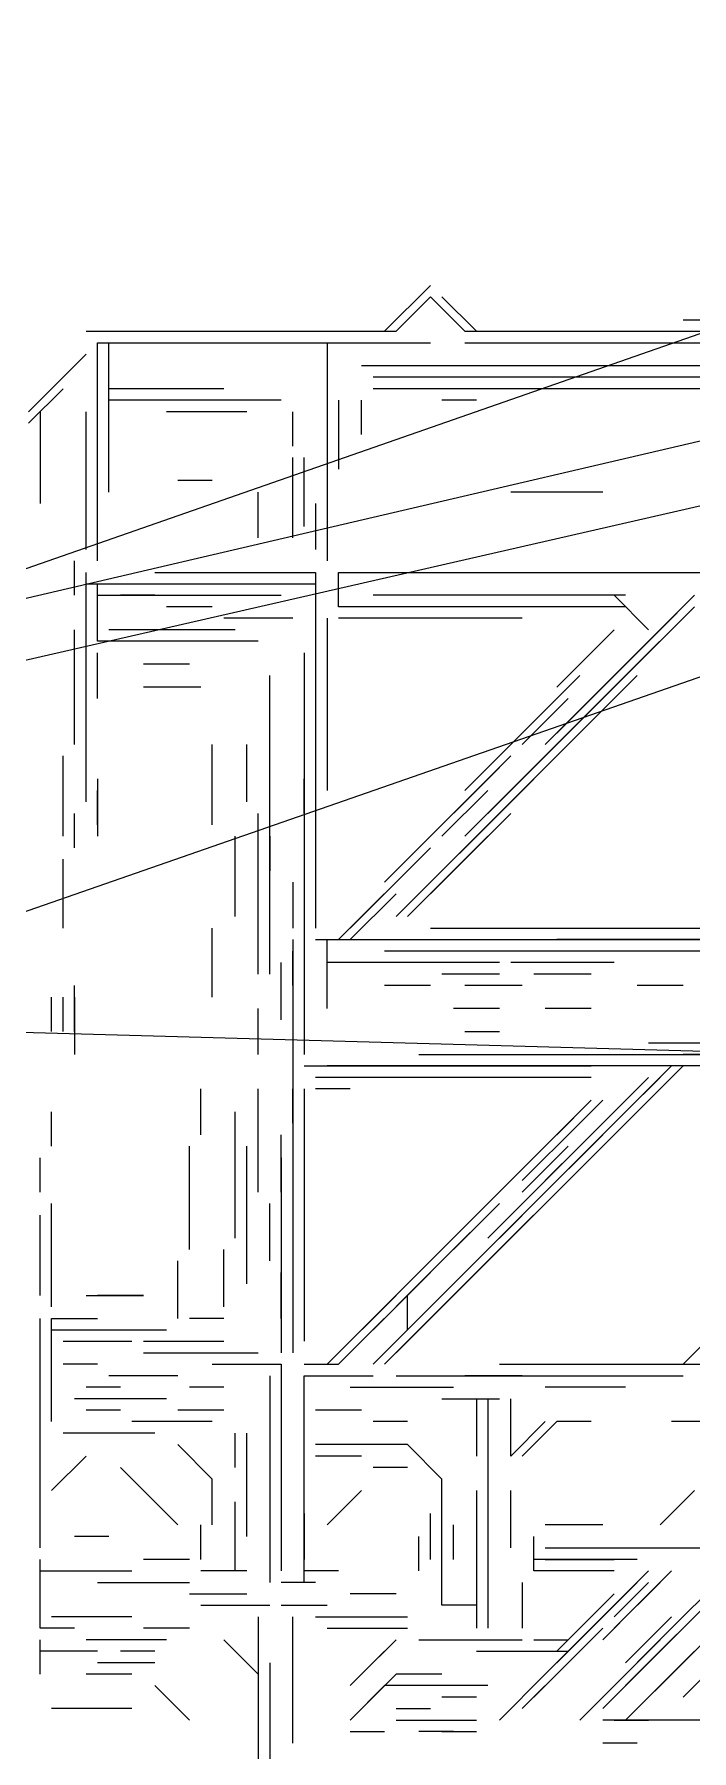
# Model space of a CAD drawing. Extents: x 34 to 168, y 38 to 138.
# Drawn here: x 72.88 to 82.43, y 110.08 to 135 of the extents above; entities that cross this region are included whole.
import ezdxf

# ---------------------------------------------------------------- set-up
doc = ezdxf.new("R2010")
doc.units = 0
doc.layers.add('STRUCTURE', color=1, linetype='CONTINUOUS')

msp = doc.modelspace()

# ---------------------------------------------------------------- linework, layer by layer
for p, q in [((77.967, 130.687), (78.6337, 131.3536)), ((77.967, 130.687), (78.6337, 131.3536)), ((78.1337, 130.687), (78.6337, 131.187)), ((78.6337, 131.187), (79.1337, 130.687)), ((78.8003, 131.187), (79.3003, 130.687)), ((82.3003, 130.8536), (85.1337, 130.8536)), ((73.6337, 130.687), (77.967, 130.687)), ((73.8003, 130.687), (78.1337, 130.687)), ((73.8003, 130.687), (77.967, 130.687)), ((73.967, 130.687), (76.6337, 130.687)), ((77.467, 130.687), (78.1337, 130.687)), ((79.1337, 130.687), (85.1337, 130.687)), ((79.3003, 130.687), (85.1337, 130.687)), ((79.3003, 130.687), (85.1337, 130.687)), ((79.467, 130.687), (82.1337, 130.687)), ((72.8003, 129.5203), (73.6337, 130.3536)), ((73.8003, 130.5203), (78.1337, 130.5203)), ((73.8003, 127.3536), (73.8003, 130.5203)), ((73.8003, 130.5203), (77.967, 130.5203)), ((73.8003, 129.687), (73.8003, 130.5203)), ((73.8003, 130.5203), (78.1337, 130.5203)), ((73.8003, 130.5203), (78.1337, 130.5203)), ((73.8003, 130.5203), (78.1337, 130.5203)), ((73.8003, 130.5203), (78.1337, 130.5203)), ((73.967, 130.5203), (77.1337, 130.5203)), ((73.967, 129.687), (73.967, 130.5203)), ((73.967, 130.5203), (78.6337, 130.5203)), ((73.967, 129.687), (73.967, 130.5203)), ((73.967, 130.5203), (78.3003, 130.5203)), ((73.967, 129.687), (73.967, 130.5203)), ((73.967, 130.5203), (78.6337, 130.5203)), ((73.967, 129.8536), (73.967, 130.3536)), ((73.967, 129.5203), (73.967, 130.3536)), ((73.967, 129.687), (73.967, 130.3536)), ((73.967, 129.5203), (73.967, 130.3536)), ((76.467, 130.5203), (77.1337, 130.5203)), ((77.1337, 130.5203), (77.1337, 128.8536)), ((77.1337, 130.3536), (77.1337, 128.3536)), ((77.1337, 130.3536), (77.1337, 128.3536)), ((77.467, 130.5203), (78.6337, 130.5203)), ((79.1337, 130.5203), (85.8003, 130.5203)), ((79.1337, 130.5203), (85.8003, 130.5203)), ((79.1337, 130.5203), (85.6337, 130.5203)), ((79.1337, 130.5203), (85.6337, 130.5203)), ((79.1337, 130.5203), (85.8003, 130.5203)), ((79.3003, 130.5203), (85.1337, 130.5203)), ((79.3003, 130.5203), (84.6337, 130.5203)), ((79.3003, 130.5203), (85.1337, 130.5203)), ((79.3003, 130.5203), (84.967, 130.5203)), ((79.3003, 130.5203), (84.967, 130.5203)), ((72.8003, 129.5203), (73.467, 130.187)), ((77.1337, 130.187), (77.1337, 127.8536)), ((86.967, 130.187), (77.6337, 130.187)), ((86.6337, 130.187), (77.967, 130.187)), ((86.6337, 130.187), (77.967, 130.187)), ((86.3003, 130.187), (80.467, 130.187)), ((84.6337, 130.0203), (77.8003, 130.0203)), ((86.967, 130.0203), (78.467, 130.0203)), ((80.3003, 130.0203), (78.467, 130.0203)), ((86.967, 130.0203), (78.467, 130.0203)), ((82.3003, 130.0203), (81.1337, 130.0203)), ((72.8003, 129.3536), (73.3003, 129.8536)), ((75.6337, 129.8536), (73.967, 129.8536)), ((75.8003, 129.687), (73.967, 129.687)), ((73.967, 129.0203), (73.967, 129.687)), ((76.467, 129.687), (74.6337, 129.687)), ((76.467, 129.687), (74.6337, 129.687)), ((76.467, 129.687), (75.8003, 129.687)), ((77.1337, 129.8536), (77.1337, 127.687)), ((77.1337, 129.687), (77.1337, 127.5203)), ((77.1337, 129.687), (77.1337, 127.5203)), ((77.3003, 129.687), (77.3003, 128.687)), ((77.6337, 129.187), (77.6337, 129.687)), ((80.967, 129.8536), (77.8003, 129.8536)), ((79.3003, 129.687), (78.8003, 129.687)), ((86.467, 129.8536), (79.967, 129.8536)), ((72.967, 129.5203), (72.967, 128.187)), ((73.6337, 127.5203), (73.6337, 129.5203)), ((73.967, 128.3536), (73.967, 129.5203)), ((75.967, 129.5203), (74.8003, 129.5203)), ((76.6337, 129.0203), (76.6337, 129.5203)), ((76.6337, 129.0203), (76.6337, 129.5203)), ((77.1337, 129.5203), (77.1337, 127.5203)), ((76.6337, 127.687), (76.6337, 128.8536)), ((76.8003, 127.8536), (76.8003, 128.8536)), ((76.8003, 127.8536), (76.8003, 128.8536)), ((75.467, 128.5203), (74.967, 128.5203)), ((77.1337, 128.5203), (77.1337, 127.3536)), ((73.8003, 127.5203), (73.8003, 128.187)), ((76.1337, 127.687), (76.1337, 128.3536)), ((76.967, 128.187), (76.967, 127.5203)), ((76.967, 128.187), (76.967, 127.5203)), ((81.1337, 128.3536), (79.8003, 128.3536)), ((73.467, 126.8536), (73.467, 127.3536)), ((73.6337, 123.8536), (73.6337, 127.187)), ((74.6337, 127.187), (76.1337, 127.187)), ((74.967, 127.187), (76.3003, 127.187)), ((75.3003, 127.187), (76.467, 127.187)), ((75.3003, 127.187), (76.467, 127.187)), ((75.6337, 127.187), (76.967, 127.187)), ((76.3003, 127.187), (76.967, 127.187)), ((76.967, 127.187), (76.967, 125.8536)), ((76.967, 127.187), (76.967, 125.687)), ((76.967, 127.187), (76.967, 125.8536)), ((77.3003, 127.187), (86.3003, 127.187)), ((77.3003, 126.687), (77.3003, 127.187)), ((77.3003, 127.187), (90.467, 127.187)), ((77.3003, 127.187), (90.3003, 127.187)), ((77.3003, 127.187), (86.3003, 127.187)), ((77.3003, 127.187), (86.1337, 127.187)), ((77.3003, 127.187), (85.6337, 127.187)), ((77.467, 127.187), (93.1337, 127.187)), ((77.467, 127.187), (93.1337, 127.187)), ((77.6337, 127.187), (81.467, 127.187)), ((78.1337, 127.187), (80.3003, 127.187)), ((80.8003, 127.187), (82.967, 127.187)), ((73.6337, 126.187), (73.6337, 127.0203)), ((73.6337, 127.0203), (75.1337, 127.0203)), ((73.6337, 126.187), (73.6337, 127.0203)), ((73.6337, 127.0203), (75.1337, 127.0203)), ((73.6337, 126.187), (73.6337, 127.0203)), ((73.6337, 127.0203), (74.8003, 127.0203)), ((73.6337, 125.3536), (73.6337, 127.0203)), ((73.8003, 127.0203), (76.967, 127.0203)), ((73.8003, 126.187), (73.8003, 127.0203)), ((73.8003, 127.0203), (76.467, 127.0203)), ((73.8003, 127.0203), (76.1337, 127.0203)), ((73.8003, 127.0203), (75.467, 127.0203)), ((73.8003, 126.187), (73.8003, 127.0203)), ((73.8003, 127.0203), (76.467, 127.0203)), ((76.967, 127.0203), (76.967, 126.187)), ((73.6337, 126.3536), (73.6337, 126.8536)), ((73.8003, 126.8536), (76.467, 126.8536)), ((73.8003, 126.187), (73.8003, 126.8536)), ((74.6337, 126.8536), (74.1337, 126.8536)), ((75.467, 126.687), (74.8003, 126.687)), ((78.967, 126.687), (77.3003, 126.687)), ((81.467, 126.687), (77.3003, 126.687)), ((81.3003, 126.687), (77.3003, 126.687)), ((78.3003, 126.687), (77.3003, 126.687)), ((78.6337, 126.687), (77.3003, 126.687)), ((78.967, 126.687), (77.3003, 126.687)), ((79.3003, 126.687), (77.3003, 126.687)), ((80.1337, 126.687), (77.3003, 126.687)), ((81.467, 126.8536), (77.8003, 126.8536)), ((81.467, 126.8536), (77.967, 126.8536)), ((81.467, 126.8536), (77.967, 126.8536)), ((81.3003, 126.687), (78.3003, 126.687)), ((81.467, 126.8536), (78.467, 126.8536)), ((81.467, 126.8536), (78.8003, 126.8536)), ((81.3003, 126.8536), (79.1337, 126.8536)), ((81.3003, 126.8536), (79.1337, 126.8536)), ((80.967, 126.8536), (79.467, 126.8536)), ((81.3003, 126.687), (79.467, 126.687)), ((82.467, 126.687), (80.6337, 124.8536)), ((81.1337, 126.687), (80.6337, 126.687)), ((82.467, 126.8536), (81.3003, 125.687)), ((81.8003, 126.3536), (81.3003, 126.8536)), ((82.467, 126.8536), (81.467, 125.8536)), ((82.467, 126.8536), (81.467, 125.8536)), ((82.467, 126.8536), (81.467, 125.8536)), ((82.467, 126.8536), (81.467, 125.8536)), ((82.467, 126.8536), (81.467, 125.8536)), ((82.467, 126.687), (81.467, 125.687)), ((82.467, 126.687), (81.6337, 125.8536)), ((82.467, 126.8536), (81.967, 126.3536)), ((82.467, 126.8536), (81.967, 126.3536)), ((82.467, 126.8536), (81.967, 126.3536)), ((76.6337, 126.5203), (75.6337, 126.5203)), ((77.1337, 126.5203), (77.1337, 125.687)), ((78.1337, 126.5203), (77.3003, 126.5203)), ((79.3003, 126.5203), (77.3003, 126.5203)), ((79.967, 126.5203), (77.3003, 126.5203)), ((73.467, 124.687), (73.467, 126.3536)), ((76.1337, 126.187), (73.8003, 126.187)), ((75.8003, 126.3536), (73.967, 126.3536)), ((74.967, 126.187), (74.1337, 126.187)), ((75.1337, 126.187), (74.1337, 126.187)), ((74.967, 126.187), (74.1337, 126.187)), ((76.1337, 126.187), (75.467, 126.187)), ((76.1337, 126.187), (75.467, 126.187)), ((76.967, 126.3536), (76.967, 124.5203)), ((76.967, 126.3536), (76.967, 125.187)), ((76.967, 126.3536), (76.967, 124.5203)), ((76.967, 126.3536), (76.967, 123.5203)), ((76.967, 126.3536), (76.967, 123.5203)), ((76.967, 126.187), (76.967, 122.8536)), ((77.1337, 126.3536), (77.1337, 124.8536)), ((77.1337, 126.3536), (77.1337, 124.5203)), ((77.1337, 126.3536), (77.1337, 124.0203)), ((80.467, 124.8536), (81.967, 126.3536)), ((80.467, 125.5203), (81.3003, 126.3536)), ((80.467, 124.8536), (81.967, 126.3536)), ((80.467, 124.8536), (81.967, 126.3536)), ((80.8003, 125.8536), (81.3003, 126.3536)), ((80.8003, 125.8536), (81.3003, 126.3536)), ((80.967, 125.3536), (81.967, 126.3536)), ((73.8003, 125.3536), (73.8003, 126.0203)), ((76.8003, 126.0203), (76.8003, 125.5203)), ((80.467, 124.8536), (81.6337, 126.0203)), ((75.1337, 125.8536), (74.467, 125.8536)), ((75.1337, 125.8536), (74.467, 125.8536)), ((76.3003, 125.0203), (76.3003, 125.687)), ((76.8003, 125.687), (76.8003, 125.0203)), ((76.8003, 125.687), (76.8003, 125.0203)), ((79.6337, 124.5203), (80.8003, 125.687)), ((79.8003, 124.687), (80.8003, 125.687)), ((80.3003, 124.687), (81.467, 125.8536)), ((81.467, 125.687), (80.3003, 124.5203)), ((81.6337, 125.687), (80.3003, 124.3536)), ((81.6337, 125.8536), (80.467, 124.687)), ((80.967, 125.3536), (81.467, 125.8536)), ((80.967, 125.3536), (81.467, 125.8536)), ((80.967, 125.3536), (81.467, 125.8536)), ((75.3003, 125.5203), (74.467, 125.5203)), ((76.8003, 125.5203), (76.8003, 123.687)), ((76.967, 125.5203), (76.967, 122.0203)), ((76.3003, 123.0203), (76.3003, 125.187)), ((76.3003, 123.0203), (76.3003, 125.187)), ((79.967, 124.687), (80.6337, 125.3536)), ((80.967, 125.3536), (80.467, 124.8536)), ((80.967, 125.3536), (80.467, 124.8536)), ((80.967, 125.3536), (80.467, 124.8536)), ((81.1337, 125.3536), (80.6337, 124.8536)), ((76.8003, 125.0203), (76.8003, 122.187)), ((75.467, 123.5203), (75.467, 124.687)), ((75.967, 123.8536), (75.967, 124.687)), ((76.3003, 124.187), (76.3003, 124.687)), ((76.967, 124.687), (76.967, 122.0203)), ((79.1337, 124.0203), (79.967, 124.8536)), ((79.467, 123.687), (80.467, 124.687)), ((80.467, 124.687), (79.6337, 123.8536)), ((79.6337, 123.8536), (80.467, 124.687)), ((80.6337, 124.687), (79.6337, 123.687)), ((80.6337, 124.687), (79.6337, 123.687)), ((80.467, 124.687), (79.6337, 123.8536)), ((80.467, 124.687), (79.6337, 123.8536)), ((79.6337, 123.8536), (80.467, 124.687)), ((80.467, 124.687), (79.6337, 123.8536)), ((79.6337, 123.8536), (80.467, 124.687)), ((79.6337, 123.8536), (80.467, 124.687)), ((80.6337, 124.8536), (80.1337, 124.3536)), ((73.3003, 123.3536), (73.3003, 124.5203)), ((78.6337, 123.3536), (79.8003, 124.5203)), ((79.1337, 123.3536), (80.3003, 124.5203)), ((80.467, 124.5203), (79.467, 123.5203)), ((79.6337, 123.8536), (80.3003, 124.5203)), ((80.3003, 124.5203), (79.8003, 124.0203)), ((80.3003, 124.5203), (79.8003, 124.0203)), ((73.8003, 124.187), (73.8003, 123.3536)), ((76.8003, 123.687), (76.8003, 124.187)), ((76.967, 124.3536), (76.967, 122.0203)), ((78.3003, 123.0203), (79.6337, 124.3536)), ((73.8003, 123.5203), (73.8003, 124.0203)), ((78.8003, 123.3536), (79.467, 124.0203)), ((73.467, 123.187), (73.467, 123.687)), ((76.1337, 122.0203), (76.1337, 123.687)), ((76.8003, 123.687), (76.8003, 120.187)), ((76.8003, 123.687), (76.8003, 120.187)), ((76.967, 123.8536), (76.967, 122.187)), ((77.967, 122.687), (79.1337, 123.8536)), ((79.6337, 123.687), (78.467, 122.5203)), ((78.467, 122.5203), (79.6337, 123.687)), ((79.6337, 123.687), (78.467, 122.5203)), ((78.467, 122.5203), (79.6337, 123.687)), ((78.467, 122.5203), (79.6337, 123.687)), ((79.6337, 123.687), (78.467, 122.5203)), ((79.8003, 123.687), (78.6337, 122.5203)), ((79.6337, 123.687), (78.6337, 122.687)), ((79.6337, 123.687), (78.967, 123.0203)), ((76.3003, 121.3536), (76.3003, 123.5203)), ((79.6337, 123.5203), (78.3003, 122.187)), ((79.6337, 123.5203), (78.467, 122.3536)), ((78.8003, 122.8536), (79.467, 123.5203)), ((75.8003, 122.187), (75.8003, 123.3536)), ((76.3003, 123.3536), (76.3003, 122.8536)), ((76.8003, 123.3536), (76.8003, 120.187)), ((76.8003, 123.3536), (76.8003, 121.8536)), ((77.3003, 121.8536), (78.6337, 123.187)), ((79.467, 123.3536), (78.3003, 122.187)), ((79.1337, 123.187), (78.467, 122.5203)), ((78.467, 122.5203), (79.1337, 123.187)), ((79.1337, 123.187), (78.467, 122.5203)), ((73.3003, 122.0203), (73.3003, 123.0203)), ((78.967, 123.0203), (78.467, 122.5203)), ((78.467, 122.5203), (78.967, 123.0203)), ((78.967, 123.0203), (78.467, 122.5203)), ((76.1337, 121.3536), (76.1337, 122.8536)), ((76.1337, 121.3536), (76.1337, 122.8536)), ((76.6337, 122.687), (76.6337, 122.0203)), ((76.8003, 122.687), (76.8003, 122.0203)), ((77.3003, 121.8536), (78.3003, 122.8536)), ((78.1337, 122.187), (78.6337, 122.687)), ((77.467, 121.8536), (78.1337, 122.5203)), ((77.467, 122.0203), (77.967, 122.5203)), ((75.467, 121.0203), (75.467, 122.0203)), ((78.6337, 122.0203), (83.3003, 122.0203)), ((78.6337, 122.0203), (83.3003, 122.0203)), ((78.8003, 122.0203), (83.467, 122.0203)), ((79.8003, 122.0203), (83.467, 122.0203)), ((80.8003, 122.0203), (83.6337, 122.0203)), ((81.467, 122.0203), (83.6337, 122.0203)), ((81.6337, 122.0203), (83.6337, 122.0203)), ((81.8003, 122.0203), (83.967, 122.0203)), ((81.8003, 122.0203), (83.967, 122.0203)), ((81.967, 122.0203), (83.967, 122.0203)), ((76.6337, 121.8536), (76.6337, 120.3536)), ((76.6337, 121.8536), (76.6337, 120.3536)), ((76.6337, 121.187), (76.6337, 121.687)), ((76.6337, 121.187), (76.6337, 121.687)), ((76.8003, 121.8536), (76.8003, 120.8536)), ((76.967, 121.8536), (77.467, 121.8536)), ((77.1337, 121.8536), (82.6337, 121.8536)), ((77.1337, 120.8536), (77.1337, 121.8536)), ((77.1337, 121.8536), (77.8003, 121.8536)), ((77.1337, 121.187), (77.1337, 121.8536)), ((77.1337, 121.8536), (77.967, 121.8536)), ((77.1337, 121.0203), (77.1337, 121.8536)), ((77.1337, 121.8536), (77.967, 121.8536)), ((77.1337, 121.0203), (77.1337, 121.8536)), ((77.1337, 121.8536), (77.8003, 121.8536)), ((77.1337, 120.8536), (77.1337, 121.8536)), ((77.1337, 121.8536), (77.8003, 121.8536)), ((77.1337, 120.8536), (77.1337, 121.8536)), ((77.1337, 121.8536), (77.8003, 121.8536)), ((77.1337, 121.8536), (77.6337, 121.8536)), ((77.1337, 121.187), (77.1337, 121.8536)), ((77.1337, 121.8536), (77.967, 121.8536)), ((80.3003, 121.687), (77.967, 121.687)), ((80.8003, 121.687), (78.1337, 121.687)), ((80.8003, 121.687), (78.1337, 121.687)), ((78.3003, 121.8536), (81.6337, 121.8536)), ((78.3003, 121.8536), (82.3003, 121.8536)), ((78.3003, 121.8536), (82.3003, 121.8536)), ((78.3003, 121.8536), (81.8003, 121.8536)), ((78.3003, 121.8536), (81.6337, 121.8536)), ((78.3003, 121.8536), (82.3003, 121.8536)), ((78.467, 121.8536), (80.6337, 121.8536)), ((78.467, 121.8536), (79.6337, 121.8536)), ((78.467, 121.8536), (81.467, 121.8536)), ((78.467, 121.8536), (81.3003, 121.8536)), ((83.1337, 121.687), (78.467, 121.687)), ((82.8003, 121.687), (79.8003, 121.687)), ((82.967, 121.8536), (80.467, 121.8536)), ((82.467, 121.8536), (81.467, 121.8536)), ((82.467, 121.8536), (81.467, 121.8536)), ((81.967, 121.687), (81.467, 121.687)), ((81.967, 121.687), (81.467, 121.687)), ((76.467, 120.687), (76.467, 121.5203)), ((77.8003, 121.5203), (77.1337, 121.5203)), ((78.3003, 121.5203), (77.8003, 121.5203)), ((79.6337, 121.5203), (77.8003, 121.5203)), ((78.6337, 121.5203), (77.967, 121.5203)), ((78.6337, 121.5203), (77.967, 121.5203)), ((81.3003, 121.5203), (79.8003, 121.5203)), ((81.3003, 121.5203), (79.8003, 121.5203)), ((73.467, 120.5203), (73.467, 121.187)), ((78.6337, 121.187), (77.967, 121.187)), ((79.6337, 121.3536), (78.8003, 121.3536)), ((79.6337, 121.3536), (78.8003, 121.3536)), ((79.967, 121.187), (79.1337, 121.187)), ((80.967, 121.3536), (80.1337, 121.3536)), ((82.3003, 121.187), (81.6337, 121.187)), ((73.1337, 120.5203), (73.1337, 121.0203)), ((73.3003, 120.5203), (73.3003, 121.0203)), ((73.467, 121.0203), (73.467, 120.187)), ((76.1337, 120.3536), (76.1337, 120.8536)), ((76.1337, 120.3536), (76.1337, 120.8536)), ((76.1337, 120.187), (76.1337, 120.687)), ((76.6337, 120.8536), (76.6337, 118.8536)), ((76.8003, 120.8536), (76.8003, 120.187)), ((79.6337, 120.8536), (78.967, 120.8536)), ((80.967, 120.8536), (80.3003, 120.8536)), ((79.1337, 120.5203), (79.6337, 120.5203)), ((78.467, 120.187), (81.3003, 120.187)), ((78.967, 120.187), (81.6337, 120.187)), ((79.967, 120.187), (81.8003, 120.187)), ((79.967, 120.187), (81.8003, 120.187)), ((80.6337, 120.187), (83.467, 120.187)), ((80.8003, 120.187), (83.6337, 120.187)), ((81.1337, 120.187), (83.967, 120.187)), ((81.1337, 120.187), (83.967, 120.187)), ((81.8003, 120.3536), (82.3003, 120.3536)), ((81.8003, 120.187), (85.1337, 120.187)), ((81.967, 120.3536), (86.467, 120.3536)), ((81.967, 120.3536), (86.467, 120.3536)), ((86.3003, 120.187), (82.3003, 120.187)), ((86.967, 120.187), (82.3003, 120.187)), ((86.6337, 120.187), (82.3003, 120.187)), ((86.6337, 120.187), (82.3003, 120.187)), ((87.1337, 120.187), (82.3003, 120.187)), ((86.967, 120.187), (82.3003, 120.187)), ((86.967, 120.187), (82.3003, 120.187)), ((86.6337, 120.187), (82.3003, 120.187)), ((76.8003, 120.0203), (79.967, 120.0203)), ((76.967, 120.0203), (79.8003, 120.0203)), ((76.967, 120.0203), (79.8003, 120.0203)), ((76.967, 120.0203), (78.8003, 120.0203)), ((77.1337, 120.0203), (80.8003, 120.0203)), ((80.967, 120.0203), (77.1337, 120.0203)), ((77.1337, 120.0203), (80.967, 120.0203)), ((77.1337, 120.0203), (80.6337, 120.0203)), ((80.967, 120.0203), (77.1337, 120.0203)), ((77.1337, 120.0203), (80.967, 120.0203)), ((80.8003, 120.0203), (77.3003, 120.0203)), ((81.6337, 120.0203), (77.3003, 120.0203)), ((81.467, 120.0203), (77.6337, 120.0203)), ((82.1337, 120.0203), (77.8003, 115.687)), ((82.3003, 120.0203), (77.967, 115.687)), ((81.3003, 120.0203), (78.1337, 120.0203)), ((81.3003, 120.0203), (78.1337, 120.0203)), ((81.3003, 120.0203), (78.3003, 120.0203)), ((81.3003, 120.0203), (78.467, 120.0203)), ((81.1337, 120.0203), (78.967, 120.0203)), ((82.1337, 120.0203), (81.3003, 120.0203)), ((82.1337, 120.0203), (81.3003, 119.187)), ((82.8003, 120.0203), (82.1337, 120.0203)), ((84.6337, 120.0203), (82.1337, 120.0203)), ((86.3003, 120.0203), (82.3003, 120.0203)), ((86.6337, 120.0203), (82.3003, 120.0203)), ((75.3003, 119.0203), (75.3003, 119.687)), ((76.1337, 118.187), (76.1337, 119.687)), ((76.6337, 119.687), (76.6337, 117.687)), ((76.6337, 119.187), (76.6337, 119.687)), ((76.6337, 119.687), (76.6337, 118.3536)), ((76.6337, 119.687), (76.6337, 117.687)), ((76.6337, 119.687), (76.6337, 117.3536)), ((76.8003, 119.687), (76.8003, 117.8536)), ((76.8003, 119.687), (76.8003, 117.187)), ((78.8003, 119.8536), (76.967, 119.8536)), ((80.6337, 119.8536), (76.967, 119.8536)), ((80.967, 119.8536), (76.967, 119.8536)), ((78.3003, 119.8536), (76.967, 119.8536)), ((77.467, 119.687), (76.967, 119.687)), ((77.967, 119.8536), (77.1337, 119.8536)), ((80.967, 119.8536), (77.1337, 119.8536)), ((77.967, 119.8536), (77.1337, 119.8536)), ((78.1337, 119.8536), (77.3003, 119.8536)), ((80.967, 119.8536), (77.6337, 119.8536)), ((82.1337, 119.8536), (78.1337, 115.8536)), ((80.967, 119.0203), (81.6337, 119.687)), ((80.967, 119.0203), (81.6337, 119.687)), ((80.967, 119.0203), (81.6337, 119.687)), ((80.967, 119.0203), (81.6337, 119.687)), ((81.8003, 119.8536), (81.3003, 119.3536)), ((81.8003, 119.8536), (81.3003, 119.3536)), ((81.967, 119.8536), (81.467, 119.3536)), ((76.1337, 119.0203), (76.1337, 119.5203)), ((76.1337, 119.0203), (76.1337, 119.5203)), ((76.6337, 119.5203), (76.6337, 117.0203)), ((76.8003, 119.5203), (76.8003, 116.5203)), ((76.8003, 119.5203), (76.8003, 116.0203)), ((78.467, 117.0203), (80.967, 119.5203)), ((80.467, 119.0203), (80.967, 119.5203)), ((80.6337, 119.0203), (81.1337, 119.5203)), ((81.6337, 119.5203), (80.6337, 118.5203)), ((73.1337, 118.8536), (73.1337, 119.3536)), ((75.8003, 117.5203), (75.8003, 119.3536)), ((76.6337, 119.187), (76.6337, 116.187)), ((79.967, 118.3536), (80.8003, 119.187)), ((79.967, 118.5203), (80.6337, 119.187)), ((81.467, 119.3536), (80.967, 118.8536)), ((76.467, 118.187), (76.467, 119.0203)), ((80.967, 119.0203), (80.1337, 118.187)), ((81.1337, 119.0203), (80.1337, 118.0203)), ((80.967, 119.0203), (80.1337, 118.187)), ((72.967, 118.187), (72.967, 118.687)), ((75.1337, 117.3536), (75.1337, 118.8536)), ((75.967, 116.8536), (75.967, 118.8536)), ((75.967, 116.8536), (75.967, 118.8536)), ((76.467, 118.687), (76.467, 116.0203)), ((79.967, 118.187), (80.6337, 118.8536)), ((80.1337, 118.187), (80.8003, 118.8536)), ((80.1337, 118.187), (80.8003, 118.8536)), ((80.1337, 118.187), (80.8003, 118.8536)), ((80.967, 118.8536), (80.3003, 118.187)), ((80.8003, 118.8536), (80.3003, 118.3536)), ((79.467, 118.0203), (79.967, 118.5203)), ((79.467, 117.5203), (80.467, 118.5203)), ((80.3003, 118.187), (79.6337, 117.5203)), ((80.3003, 118.187), (79.6337, 117.5203)), ((73.1337, 116.5203), (73.1337, 118.0203)), ((76.3003, 117.187), (76.3003, 118.0203)), ((77.1337, 115.687), (79.467, 118.0203)), ((78.8003, 117.187), (79.6337, 118.0203)), ((80.1337, 118.0203), (79.6337, 117.5203)), ((80.1337, 118.0203), (79.6337, 117.5203)), ((72.967, 116.687), (72.967, 117.8536)), ((76.467, 117.687), (76.467, 115.8536)), ((76.6337, 117.687), (76.6337, 115.8536)), ((78.967, 117.3536), (79.467, 117.8536)), ((79.967, 117.8536), (79.3003, 117.187)), ((79.8003, 117.687), (79.3003, 117.187)), ((76.467, 117.5203), (76.467, 115.8536)), ((76.467, 117.5203), (76.467, 115.8536)), ((74.967, 116.3536), (74.967, 117.187)), ((75.6337, 116.5203), (75.6337, 117.3536)), ((75.967, 116.8536), (75.967, 117.3536)), ((76.467, 117.187), (76.467, 116.0203)), ((76.467, 117.187), (76.467, 115.8536)), ((76.467, 117.187), (76.467, 116.0203)), ((79.3003, 117.187), (77.8003, 115.687)), ((78.1337, 116.5203), (78.8003, 117.187)), ((76.467, 116.3536), (76.467, 117.0203)), ((76.467, 116.3536), (76.467, 117.0203)), ((76.6337, 117.0203), (76.6337, 116.0203)), ((77.3003, 115.687), (78.6337, 117.0203)), ((79.1337, 117.0203), (77.8003, 115.687)), ((79.3003, 117.0203), (78.8003, 116.5203)), ((73.6337, 116.687), (74.467, 116.687)), ((74.467, 116.687), (73.8003, 116.687)), ((76.467, 116.8536), (76.467, 115.8536)), ((77.1337, 115.687), (78.1337, 116.687)), ((77.8003, 116.187), (78.467, 116.8536)), ((78.8003, 116.687), (78.1337, 116.0203)), ((78.3003, 116.187), (78.3003, 116.687)), ((82.3003, 115.687), (83.3003, 116.687)), ((78.6337, 116.5203), (78.1337, 116.0203)), ((82.3003, 115.687), (83.1337, 116.5203)), ((72.967, 113.187), (72.967, 116.3536)), ((72.967, 115.0203), (72.967, 116.187)), ((72.967, 113.0203), (72.967, 116.187)), ((73.1337, 116.3536), (73.6337, 116.3536)), ((73.1337, 115.8536), (73.1337, 116.3536)), ((73.1337, 116.3536), (73.6337, 116.3536)), ((73.1337, 116.3536), (73.6337, 116.3536)), ((73.1337, 116.3536), (73.8003, 116.3536)), ((73.1337, 116.187), (74.3003, 116.187)), ((73.1337, 115.5203), (73.1337, 116.187)), ((73.1337, 115.187), (73.1337, 116.187)), ((73.1337, 115.5203), (73.1337, 116.187)), ((73.3003, 116.187), (74.3003, 116.187)), ((73.3003, 116.187), (74.3003, 116.187)), ((73.467, 116.187), (74.467, 116.187)), ((73.6337, 116.187), (74.6337, 116.187)), ((73.8003, 116.187), (74.6337, 116.187)), ((73.8003, 116.187), (74.6337, 116.187)), ((73.8003, 116.187), (74.8003, 116.187)), ((73.967, 116.187), (74.8003, 116.187)), ((75.6337, 116.3536), (75.1337, 116.3536)), ((78.467, 116.3536), (77.8003, 115.687)), ((78.467, 116.3536), (77.8003, 115.687)), ((78.467, 116.3536), (77.8003, 115.687)), ((73.1337, 115.5203), (73.1337, 116.0203)), ((73.3003, 116.0203), (74.3003, 116.0203)), ((74.467, 116.0203), (75.1337, 116.0203)), ((74.467, 116.0203), (75.1337, 116.0203)), ((74.467, 116.0203), (75.1337, 116.0203)), ((74.6337, 116.0203), (75.3003, 116.0203)), ((74.8003, 116.0203), (75.6337, 116.0203)), ((74.8003, 116.0203), (75.467, 116.0203)), ((74.8003, 116.0203), (75.6337, 116.0203)), ((74.967, 116.0203), (75.6337, 116.0203)), ((73.8003, 115.687), (73.3003, 115.687)), ((74.467, 115.8536), (75.3003, 115.8536)), ((75.3003, 115.8536), (75.8003, 115.8536)), ((75.3003, 115.8536), (75.8003, 115.8536)), ((75.3003, 115.8536), (75.8003, 115.8536)), ((75.467, 115.687), (75.967, 115.687)), ((75.6337, 115.8536), (76.1337, 115.8536)), ((75.967, 115.687), (76.467, 115.687)), ((75.967, 115.687), (76.467, 115.687)), ((75.967, 115.687), (76.467, 115.687)), ((75.967, 115.687), (76.467, 115.687)), ((76.467, 115.687), (76.467, 115.0203)), ((76.467, 115.687), (76.467, 114.687)), ((76.467, 115.687), (76.467, 114.5203)), ((76.467, 115.687), (76.467, 114.687)), ((76.8003, 115.687), (77.3003, 115.687)), ((79.6337, 115.687), (82.1337, 115.687)), ((79.967, 115.687), (82.3003, 115.687)), ((80.467, 115.687), (82.3003, 115.687)), ((81.3003, 115.687), (82.467, 115.687)), ((81.8003, 115.687), (82.467, 115.687)), ((81.967, 115.687), (82.467, 115.687)), ((81.967, 115.687), (82.467, 115.687)), ((82.1337, 115.687), (82.967, 115.687)), ((82.1337, 115.687), (82.967, 115.687)), ((82.1337, 115.687), (82.967, 115.687)), ((82.1337, 115.687), (82.967, 115.687)), ((82.3003, 115.687), (82.967, 115.687)), ((82.3003, 115.687), (82.967, 115.687)), ((73.1337, 114.8536), (73.1337, 115.5203)), ((73.1337, 115.0203), (73.1337, 115.5203)), ((73.1337, 114.8536), (73.1337, 115.5203)), ((74.967, 115.5203), (73.967, 115.5203)), ((76.3003, 115.5203), (76.3003, 114.8536)), ((76.467, 115.5203), (76.467, 112.8536)), ((76.467, 115.5203), (76.467, 114.187)), ((76.467, 115.5203), (76.467, 112.8536)), ((76.8003, 115.5203), (77.8003, 115.5203)), ((76.8003, 115.5203), (77.8003, 115.5203)), ((76.8003, 114.687), (76.8003, 115.5203)), ((76.8003, 115.5203), (77.8003, 115.5203)), ((76.8003, 115.5203), (77.6337, 115.5203)), ((76.8003, 115.5203), (77.8003, 115.5203)), ((76.967, 115.5203), (77.6337, 115.5203)), ((76.967, 115.5203), (77.6337, 115.5203)), ((77.1337, 115.5203), (77.6337, 115.5203)), ((78.1337, 115.5203), (81.1337, 115.5203)), ((78.1337, 115.5203), (80.3003, 115.5203)), ((78.1337, 115.5203), (79.8003, 115.5203)), ((78.3003, 115.5203), (78.967, 115.5203)), ((78.8003, 115.5203), (81.6337, 115.5203)), ((78.8003, 115.5203), (81.8003, 115.5203)), ((78.967, 115.5203), (81.8003, 115.5203)), ((79.1337, 115.5203), (81.967, 115.5203)), ((79.1337, 115.5203), (81.967, 115.5203)), ((79.6337, 115.5203), (79.1337, 115.5203)), ((79.1337, 115.5203), (81.967, 115.5203)), ((79.6337, 115.5203), (79.1337, 115.5203)), ((79.1337, 115.5203), (81.967, 115.5203)), ((79.967, 115.5203), (79.3003, 115.5203)), ((79.3003, 115.5203), (82.3003, 115.5203)), ((79.8003, 115.5203), (79.3003, 115.5203)), ((79.3003, 115.5203), (82.1337, 115.5203)), ((79.8003, 115.5203), (79.3003, 115.5203)), ((79.3003, 115.5203), (82.1337, 115.5203)), ((74.3003, 115.187), (73.467, 115.187)), ((74.1337, 115.3536), (73.6337, 115.3536)), ((74.8003, 115.187), (73.6337, 115.187)), ((74.8003, 115.187), (73.6337, 115.187)), ((75.6337, 115.3536), (75.1337, 115.3536)), ((76.8003, 114.8536), (76.8003, 115.3536)), ((76.8003, 112.687), (76.8003, 115.3536)), ((76.8003, 114.687), (76.8003, 115.3536)), ((76.8003, 112.687), (76.8003, 115.3536)), ((76.8003, 114.687), (76.8003, 115.3536)), ((76.8003, 114.5203), (76.8003, 115.187)), ((77.467, 115.3536), (78.3003, 115.3536)), ((77.967, 115.3536), (78.6337, 115.3536)), ((77.967, 115.3536), (78.8003, 115.3536)), ((77.967, 115.3536), (78.967, 115.3536)), ((77.967, 115.3536), (78.967, 115.3536)), ((77.967, 115.3536), (78.8003, 115.3536)), ((78.1337, 115.3536), (78.967, 115.3536)), ((78.1337, 115.3536), (78.967, 115.3536)), ((78.1337, 115.3536), (78.8003, 115.3536)), ((78.8003, 115.187), (79.467, 115.187)), ((78.967, 115.187), (79.467, 115.187)), ((78.967, 115.187), (79.467, 115.187)), ((79.1337, 115.187), (79.6337, 115.187)), ((79.1337, 115.187), (79.6337, 115.187)), ((79.3003, 115.187), (79.3003, 114.3536)), ((79.467, 115.187), (79.467, 114.0203)), ((79.467, 115.187), (79.467, 113.5203)), ((79.467, 115.187), (79.467, 113.5203)), ((79.8003, 114.5203), (79.8003, 115.187)), ((79.8003, 114.3536), (79.8003, 115.187)), ((79.8003, 114.3536), (79.8003, 115.187)), ((81.467, 115.3536), (80.3003, 115.3536)), ((80.967, 115.3536), (80.3003, 115.3536)), ((80.967, 115.3536), (80.3003, 115.3536)), ((74.1337, 115.0203), (73.6337, 115.0203)), ((75.467, 115.0203), (74.967, 115.0203)), ((75.467, 115.0203), (74.967, 115.0203)), ((75.6337, 115.0203), (75.1337, 115.0203)), ((76.467, 115.0203), (76.467, 112.8536)), ((77.6337, 115.0203), (76.967, 115.0203)), ((79.467, 115.0203), (79.467, 113.187)), ((79.467, 115.0203), (79.467, 112.8536)), ((79.8003, 114.3536), (79.8003, 115.0203)), ((74.6337, 114.687), (73.3003, 114.687)), ((74.6337, 114.687), (73.3003, 114.687)), ((74.8003, 114.8536), (74.3003, 114.8536)), ((75.467, 114.8536), (74.8003, 114.8536)), ((75.8003, 114.187), (75.8003, 114.687)), ((75.8003, 114.187), (75.8003, 114.687)), ((75.967, 113.187), (75.967, 114.687)), ((76.3003, 114.8536), (76.3003, 112.5203)), ((76.8003, 112.5203), (76.8003, 114.8536)), ((78.3003, 114.8536), (77.8003, 114.8536)), ((80.3003, 114.8536), (79.8003, 114.3536)), ((79.8003, 114.3536), (79.8003, 114.8536)), ((80.3003, 114.8536), (79.8003, 114.3536)), ((80.467, 114.8536), (79.967, 114.3536)), ((80.967, 114.8536), (80.467, 114.8536)), ((82.6337, 114.8536), (82.1337, 114.8536)), ((75.467, 114.0203), (74.967, 114.5203)), ((76.3003, 114.5203), (76.3003, 112.5203)), ((76.3003, 114.5203), (76.3003, 112.5203)), ((78.1337, 114.5203), (76.967, 114.5203)), ((78.1337, 114.5203), (76.967, 114.5203)), ((78.3003, 114.5203), (77.467, 114.5203)), ((78.8003, 114.0203), (78.3003, 114.5203)), ((79.467, 114.5203), (79.467, 112.8536)), ((79.467, 114.5203), (79.467, 112.8536)), ((73.6337, 114.3536), (73.1337, 113.8536)), ((74.967, 113.3536), (74.1337, 114.187)), ((76.3003, 114.3536), (76.3003, 112.5203)), ((77.6337, 114.3536), (76.967, 114.3536)), ((78.3003, 114.187), (77.8003, 114.187)), ((79.467, 114.3536), (79.467, 111.8536)), ((75.467, 113.3536), (75.467, 114.0203)), ((75.967, 113.5203), (75.967, 114.0203)), ((75.967, 113.5203), (75.967, 114.0203)), ((76.3003, 114.0203), (76.3003, 112.687)), ((76.467, 114.0203), (76.467, 112.687)), ((78.8003, 113.5203), (78.8003, 114.0203)), ((78.8003, 112.187), (78.8003, 114.0203)), ((78.8003, 112.187), (78.8003, 114.0203)), ((79.467, 114.0203), (79.467, 112.8536)), ((75.8003, 112.8536), (75.8003, 113.687)), ((76.8003, 112.687), (76.8003, 113.8536)), ((77.6337, 113.8536), (77.1337, 113.3536)), ((77.6337, 113.8536), (77.1337, 113.3536)), ((79.3003, 113.8536), (79.3003, 112.187)), ((79.8003, 113.0203), (79.8003, 113.8536)), ((82.467, 113.8536), (81.967, 113.3536)), ((76.8003, 113.5203), (76.8003, 112.8536)), ((76.8003, 113.5203), (76.8003, 112.8536)), ((78.6337, 112.8536), (78.6337, 113.5203)), ((73.967, 113.187), (73.467, 113.187)), ((75.3003, 112.8536), (75.3003, 113.3536)), ((75.3003, 112.8536), (75.3003, 113.3536)), ((75.8003, 112.687), (75.8003, 113.3536)), ((75.8003, 112.687), (75.8003, 113.3536)), ((78.467, 112.687), (78.467, 113.187)), ((78.967, 112.8536), (78.967, 113.3536)), ((79.3003, 113.3536), (79.3003, 112.187)), ((79.3003, 113.3536), (79.3003, 112.187)), ((80.1337, 112.687), (80.1337, 113.187)), ((81.1337, 113.3536), (80.3003, 113.3536)), ((81.1337, 113.3536), (80.3003, 113.3536)), ((79.3003, 113.0203), (79.3003, 112.0203)), ((80.3003, 113.0203), (81.1337, 113.0203)), ((80.3003, 113.0203), (81.6337, 113.0203)), ((80.3003, 113.0203), (81.1337, 113.0203)), ((80.8003, 113.0203), (81.967, 113.0203)), ((81.1337, 113.0203), (82.467, 113.0203)), ((81.1337, 113.0203), (82.467, 113.0203)), ((81.467, 113.0203), (83.3003, 113.0203)), ((72.967, 112.3536), (72.967, 112.8536)), ((72.967, 112.687), (73.6337, 112.687)), ((72.967, 111.8536), (72.967, 112.687)), ((72.967, 112.687), (73.967, 112.687)), ((72.967, 111.8536), (72.967, 112.687)), ((72.967, 112.687), (73.967, 112.687)), ((72.967, 111.8536), (72.967, 112.687)), ((72.967, 112.687), (73.967, 112.687)), ((73.1337, 112.687), (74.3003, 112.687)), ((73.1337, 112.687), (74.1337, 112.687)), ((73.1337, 112.687), (74.1337, 112.687)), ((73.1337, 112.687), (74.3003, 112.687)), ((73.1337, 112.687), (74.3003, 112.687)), ((73.467, 112.687), (74.1337, 112.687)), ((75.1337, 112.8536), (74.467, 112.8536)), ((75.1337, 112.8536), (74.6337, 112.8536)), ((75.8003, 112.687), (75.3003, 112.687)), ((75.8003, 112.687), (75.3003, 112.687)), ((75.967, 112.687), (75.467, 112.687)), ((77.3003, 112.687), (76.8003, 112.687)), ((77.3003, 112.687), (76.8003, 112.687)), ((79.3003, 112.687), (79.3003, 111.8536)), ((79.3003, 112.687), (79.3003, 111.8536)), ((79.3003, 112.687), (79.3003, 111.8536)), ((81.6337, 112.8536), (80.1337, 112.8536)), ((80.8003, 112.687), (80.1337, 112.687)), ((81.3003, 112.687), (80.1337, 112.687)), ((81.3003, 112.687), (80.1337, 112.687)), ((81.6337, 112.8536), (80.3003, 112.8536)), ((80.3003, 112.8536), (81.3003, 112.8536)), ((81.6337, 112.8536), (80.3003, 112.8536)), ((80.3003, 112.8536), (80.967, 112.8536)), ((81.6337, 112.8536), (80.3003, 112.8536)), ((80.3003, 112.8536), (80.967, 112.8536)), ((81.3003, 112.687), (80.3003, 112.687)), ((81.467, 112.8536), (80.467, 112.8536)), ((81.6337, 112.8536), (80.467, 112.8536)), ((81.467, 112.8536), (80.467, 112.8536)), ((81.467, 112.8536), (80.467, 112.8536)), ((81.467, 112.8536), (80.467, 112.8536)), ((81.467, 112.8536), (80.6337, 112.8536)), ((80.6337, 111.5203), (81.8003, 112.687)), ((80.6337, 111.5203), (81.8003, 112.687)), ((80.6337, 111.5203), (81.8003, 112.687)), ((80.6337, 111.5203), (81.8003, 112.687)), ((80.8003, 111.687), (81.8003, 112.687)), ((81.467, 112.8536), (80.967, 112.8536)), ((82.1337, 112.687), (81.3003, 111.8536)), ((82.1337, 112.687), (81.3003, 111.8536)), ((83.1337, 112.687), (81.467, 111.0203)), ((83.1337, 112.687), (82.1337, 111.687)), ((83.1337, 112.687), (82.1337, 111.687)), ((83.1337, 112.687), (82.1337, 111.687)), ((83.1337, 112.687), (82.1337, 111.687)), ((73.8003, 112.5203), (74.6337, 112.5203)), ((74.1337, 112.5203), (74.967, 112.5203)), ((74.1337, 112.5203), (74.967, 112.5203)), ((74.1337, 112.5203), (74.967, 112.5203)), ((74.3003, 112.5203), (74.967, 112.5203)), ((74.3003, 112.5203), (74.967, 112.5203)), ((74.467, 112.5203), (75.1337, 112.5203)), ((74.467, 112.5203), (75.1337, 112.5203)), ((74.467, 112.5203), (75.1337, 112.5203)), ((74.467, 112.5203), (75.1337, 112.5203)), ((76.967, 112.5203), (76.467, 112.5203)), ((79.967, 112.5203), (79.967, 111.8536)), ((79.967, 112.5203), (79.967, 111.8536)), ((79.967, 112.5203), (79.967, 111.8536)), ((80.8003, 111.687), (81.6337, 112.5203)), ((80.8003, 111.687), (81.6337, 112.5203)), ((80.967, 111.8536), (81.6337, 112.5203)), ((80.967, 111.8536), (81.6337, 112.5203)), ((81.1337, 112.0203), (81.6337, 112.5203)), ((81.8003, 112.5203), (81.3003, 112.0203)), ((81.967, 112.5203), (81.3003, 111.8536)), ((81.967, 112.5203), (81.467, 112.0203)), ((82.1337, 111.8536), (82.8003, 112.5203)), ((82.1337, 111.8536), (82.8003, 112.5203)), ((75.1337, 112.3536), (75.6337, 112.3536)), ((75.1337, 112.3536), (75.6337, 112.3536)), ((75.1337, 112.3536), (75.6337, 112.3536)), ((75.1337, 112.3536), (75.967, 112.3536)), ((75.1337, 112.3536), (75.6337, 112.3536)), ((75.3003, 112.3536), (75.8003, 112.3536)), ((75.3003, 112.3536), (75.8003, 112.3536)), ((75.3003, 112.3536), (75.8003, 112.3536)), ((75.3003, 112.3536), (75.8003, 112.3536)), ((75.3003, 112.187), (75.8003, 112.187)), ((75.8003, 112.187), (76.3003, 112.187)), ((75.8003, 112.187), (76.3003, 112.187)), ((75.8003, 112.187), (76.3003, 112.187)), ((76.467, 112.187), (76.967, 112.187)), ((76.467, 112.187), (76.967, 112.187)), ((76.6337, 112.187), (77.1337, 112.187)), ((76.6337, 112.187), (77.1337, 112.187)), ((76.6337, 112.187), (77.1337, 112.187)), ((78.1337, 112.3536), (77.467, 112.3536)), ((78.1337, 112.3536), (77.6337, 112.3536)), ((79.3003, 112.187), (78.8003, 112.187)), ((79.3003, 112.187), (78.8003, 112.187)), ((79.3003, 112.187), (78.8003, 112.187)), ((80.467, 111.5203), (81.1337, 112.187)), ((80.467, 111.5203), (81.1337, 112.187)), ((80.6337, 111.687), (81.3003, 112.3536)), ((82.8003, 112.3536), (81.1337, 110.687)), ((82.8003, 112.3536), (81.1337, 110.687)), ((81.6337, 112.187), (81.1337, 111.687)), ((81.6337, 112.187), (81.1337, 111.687)), ((81.6337, 112.187), (81.1337, 111.687)), ((82.8003, 112.3536), (81.3003, 110.8536)), ((82.8003, 112.3536), (81.467, 111.0203)), ((82.8003, 112.3536), (81.467, 111.0203)), ((83.8003, 112.3536), (82.3003, 110.8536)), ((83.6337, 112.187), (82.3003, 110.8536)), ((74.3003, 112.0203), (73.1337, 112.0203)), ((76.1337, 112.0203), (76.1337, 111.0203)), ((76.6337, 110.187), (76.6337, 112.0203)), ((76.967, 112.0203), (77.467, 112.0203)), ((76.967, 112.0203), (77.6337, 112.0203)), ((76.967, 112.0203), (77.6337, 112.0203)), ((77.1337, 112.0203), (77.967, 112.0203)), ((77.3003, 112.0203), (78.3003, 112.0203)), ((77.3003, 112.0203), (78.1337, 112.0203)), ((77.3003, 112.0203), (78.3003, 112.0203)), ((77.3003, 112.0203), (78.1337, 112.0203)), ((77.467, 112.0203), (78.1337, 112.0203)), ((80.3003, 111.187), (81.1337, 112.0203)), ((81.1337, 112.0203), (80.467, 111.3536)), ((80.467, 111.5203), (80.967, 112.0203)), ((81.467, 111.3536), (82.1337, 112.0203)), ((83.467, 112.0203), (82.3003, 110.8536)), ((73.467, 111.8536), (72.967, 111.8536)), ((72.967, 111.187), (72.967, 111.687)), ((74.8003, 111.687), (73.6337, 111.687)), ((75.1337, 111.8536), (74.467, 111.8536)), ((76.1337, 111.187), (75.6337, 111.687)), ((76.6337, 111.3536), (76.6337, 111.8536)), ((77.1337, 111.8536), (78.1337, 111.8536)), ((77.6337, 111.8536), (78.3003, 111.8536)), ((78.1337, 111.687), (77.6337, 111.187)), ((77.8003, 111.8536), (78.3003, 111.8536)), ((77.8003, 111.8536), (78.3003, 111.8536)), ((78.467, 111.687), (79.467, 111.687)), ((78.467, 111.687), (79.6337, 111.687)), ((78.467, 111.687), (79.6337, 111.687)), ((79.467, 111.687), (79.967, 111.687)), ((79.467, 111.687), (79.967, 111.687)), ((81.1337, 111.8536), (80.1337, 110.8536)), ((81.1337, 111.8536), (80.1337, 110.8536)), ((80.1337, 111.687), (80.6337, 111.687)), ((81.1337, 111.8536), (80.6337, 111.3536)), ((80.8003, 110.5203), (81.967, 111.687)), ((82.1337, 111.8536), (81.1337, 110.8536)), ((82.1337, 111.687), (81.3003, 110.8536)), ((81.467, 110.5203), (82.6337, 111.687)), ((82.1337, 111.687), (81.6337, 111.187)), ((73.6337, 111.5203), (72.967, 111.5203)), ((73.8003, 111.5203), (73.3003, 111.5203)), ((73.8003, 111.5203), (73.3003, 111.5203)), ((74.6337, 111.5203), (74.1337, 111.5203)), ((74.6337, 111.5203), (74.1337, 111.5203)), ((76.1337, 111.5203), (76.1337, 107.8536)), ((77.967, 111.5203), (77.467, 111.0203)), ((79.3003, 111.5203), (79.8003, 111.5203)), ((79.6337, 111.5203), (80.6337, 111.5203)), ((79.8003, 111.5203), (80.6337, 111.5203)), ((79.8003, 111.5203), (80.6337, 111.5203)), ((79.8003, 111.5203), (80.467, 111.5203)), ((79.8003, 111.5203), (80.6337, 111.5203)), ((81.467, 110.5203), (82.467, 111.5203)), ((74.3003, 111.187), (73.6337, 111.187)), ((74.6337, 111.3536), (73.8003, 111.3536)), ((76.3003, 111.3536), (76.3003, 110.5203)), ((76.3003, 111.3536), (76.3003, 109.8536)), ((76.6337, 110.187), (76.6337, 111.187)), ((76.6337, 110.187), (76.6337, 111.187)), ((76.6337, 110.187), (76.6337, 111.187)), ((76.6337, 110.187), (76.6337, 111.187)), ((78.1337, 111.187), (77.467, 110.5203)), ((78.8003, 111.187), (78.1337, 111.187)), ((80.3003, 111.187), (79.6337, 110.5203)), ((80.6337, 111.3536), (79.967, 110.687)), ((81.1337, 110.8536), (81.6337, 111.3536)), ((81.467, 110.5203), (82.3003, 111.3536)), ((81.6337, 110.687), (82.1337, 111.187)), ((82.8003, 111.3536), (82.3003, 110.8536)), ((82.3003, 110.8536), (82.8003, 111.3536)), ((82.8003, 111.3536), (82.3003, 110.8536)), ((82.8003, 111.3536), (82.3003, 110.8536)), ((75.1337, 110.5203), (74.6337, 111.0203)), ((77.967, 111.0203), (77.467, 110.5203)), ((78.8003, 111.0203), (77.967, 111.0203)), ((78.6337, 111.0203), (78.1337, 111.0203)), ((79.3003, 111.0203), (78.467, 111.0203)), ((79.467, 111.0203), (78.6337, 111.0203)), ((79.467, 111.0203), (78.6337, 111.0203)), ((79.467, 111.0203), (78.6337, 111.0203)), ((79.467, 111.0203), (78.6337, 111.0203)), ((79.467, 111.0203), (78.8003, 111.0203)), ((79.467, 111.0203), (78.8003, 111.0203)), ((79.467, 111.0203), (78.8003, 111.0203)), ((79.467, 111.0203), (78.8003, 111.0203)), ((79.467, 111.0203), (78.8003, 111.0203)), ((79.467, 111.0203), (78.8003, 111.0203)), ((79.467, 111.0203), (78.967, 111.0203)), ((74.3003, 110.687), (73.1337, 110.687)), ((74.3003, 110.687), (73.1337, 110.687)), ((76.1337, 110.8536), (76.1337, 107.8536)), ((76.1337, 110.8536), (76.1337, 107.8536)), ((78.1337, 110.687), (78.6337, 110.687)), ((79.3003, 110.8536), (78.8003, 110.8536)), ((79.3003, 110.8536), (78.8003, 110.8536)), ((78.1337, 110.5203), (78.8003, 110.5203)), ((78.1337, 110.5203), (78.8003, 110.5203)), ((78.1337, 110.5203), (79.3003, 110.5203)), ((78.1337, 110.5203), (78.6337, 110.5203)), ((78.1337, 110.5203), (78.6337, 110.5203)), ((78.1337, 110.5203), (78.6337, 110.5203)), ((78.1337, 110.5203), (78.8003, 110.5203)), ((78.1337, 110.5203), (78.8003, 110.5203)), ((78.1337, 110.5203), (78.8003, 110.5203)), ((78.1337, 110.5203), (78.6337, 110.5203)), ((78.6337, 110.5203), (79.3003, 110.5203)), ((78.8003, 110.5203), (79.3003, 110.5203)), ((78.8003, 110.5203), (79.3003, 110.5203)), ((81.8003, 110.5203), (81.1337, 110.5203)), ((81.3003, 110.5203), (81.8003, 110.5203)), ((83.1337, 110.5203), (81.8003, 110.5203)), ((76.1337, 110.3536), (76.1337, 107.8536)), ((77.467, 110.3536), (77.967, 110.3536)), ((77.467, 110.3536), (77.967, 110.3536)), ((77.467, 110.3536), (77.967, 110.3536)), ((77.467, 110.3536), (77.967, 110.3536)), ((77.467, 110.3536), (77.967, 110.3536)), ((77.467, 110.3536), (77.967, 110.3536)), ((78.967, 110.3536), (78.467, 110.3536)), ((78.8003, 110.3536), (79.3003, 110.3536)), ((78.8003, 110.3536), (79.3003, 110.3536)), ((78.8003, 110.3536), (79.3003, 110.3536)), ((78.8003, 110.3536), (79.3003, 110.3536)), ((81.6337, 110.187), (81.1337, 110.187)), ((81.6337, 110.187), (81.1337, 110.187))]:
    msp.add_line(p, q)
at = {"layer": 'STRUCTURE', "color": 1}
for p, q in [((52, 120), (95, 135)), ((65, 125), (95, 132)), ((60, 123), (95, 131)), ((72, 122), (95, 130)), ((55, 121), (127, 119))]:
    msp.add_line(p, q, dxfattribs=at)

doc.saveas('drawing.dxf')
